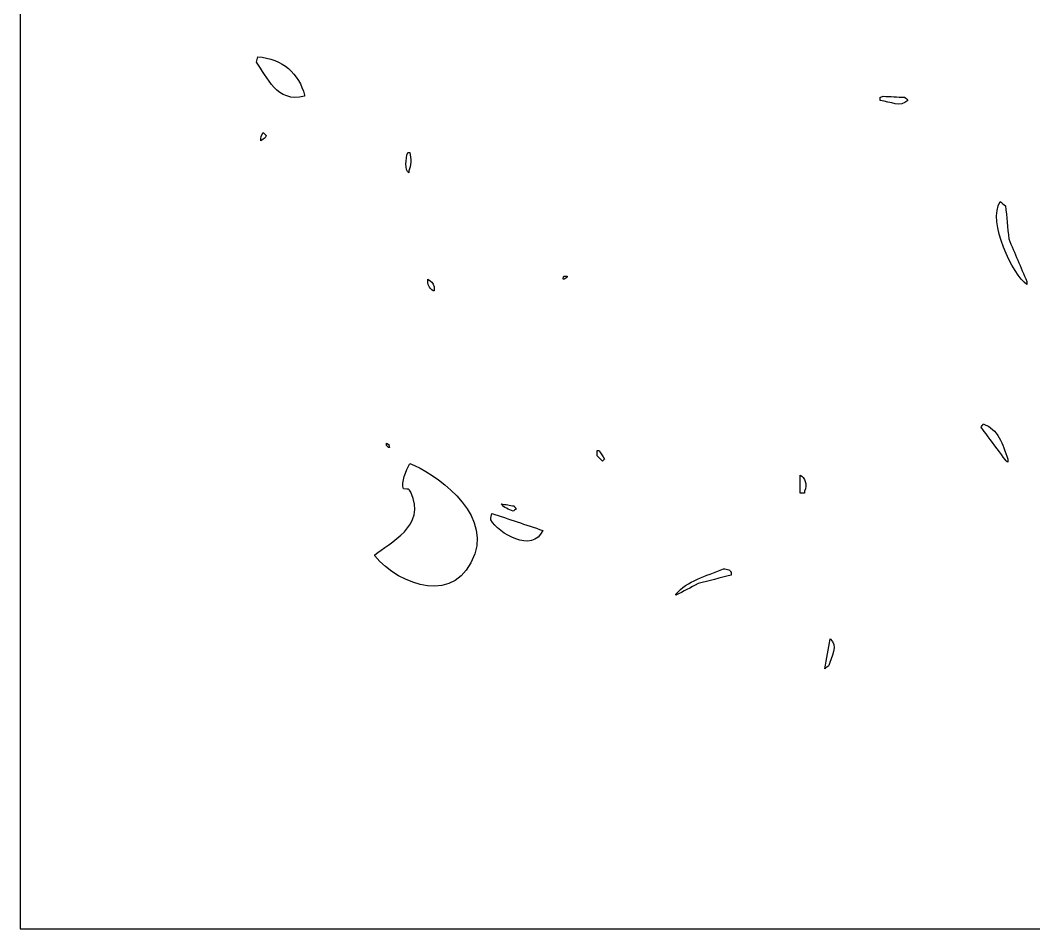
# Model space of a CAD drawing. Header units: centimetres. Extents: x -27 to -20.54, y -9 to -0.65.
# Drawn here: x -26.999 to -24.329, y -9 to -6.608 of the extents above; entities that cross this region are included whole.
import ezdxf

# ---------------------------------------------------------------- set-up
doc = ezdxf.new("R2010")
doc.units = ezdxf.units.CM
doc.header["$MEASUREMENT"] = 0
doc.layers.add('layer 1', color=7, linetype='Continuous')

msp = doc.modelspace()

# ---------------------------------------------------------------- linework, layer by layer
at = {"layer": 'layer 1', "color": 250}
msp.add_lwpolyline([(-26.99914, -9.0002), (-20.5434, -9.0002), (-20.5434, -0.64624), (-26.99914, -0.64624), (-26.99914, -9.0002)], close=True, dxfattribs=at)
at = {"layer": 'layer 1', "color": 7}
for points, knots in [([(-26.37352, -6.70404), (-26.37445, -6.70872), (-26.37538, -6.71339), (-26.37632, -6.71806), (-26.37632, -6.71806), (-26.34893, -6.75642), (-26.32308, -6.82677), (-26.2502, -6.80774), (-26.2502, -6.80774), (-26.2502, -6.80681), (-26.2502, -6.80588), (-26.2502, -6.80494), (-26.2502, -6.80494), (-26.26436, -6.74943), (-26.30792, -6.70781), (-26.37352, -6.70404)], [0, 0, 0, 0, 0.2, 0.2, 0.2, 0.2, 0.4, 0.4, 0.4, 0.4, 0.6, 0.6, 0.6, 0.6, 1, 1, 1, 1]), ([(-24.72556, -6.80774), (-24.72837, -6.80868), (-24.73117, -6.80961), (-24.73397, -6.81055), (-24.73397, -6.81055), (-24.73397, -6.81335), (-24.73397, -6.81615), (-24.73397, -6.81896), (-24.73397, -6.81896), (-24.70535, -6.82221), (-24.67975, -6.83835), (-24.6611, -6.81896), (-24.6611, -6.81896), (-24.66495, -6.81364), (-24.66383, -6.81437), (-24.66951, -6.81055), (-24.66951, -6.81055), (-24.68819, -6.80961), (-24.70688, -6.80868), (-24.72556, -6.80774)], [0, 0, 0, 0, 0.1666667, 0.1666667, 0.1666667, 0.1666667, 0.3333333, 0.3333333, 0.3333333, 0.3333333, 0.5, 0.5, 0.5, 0.5, 0.6666667, 0.6666667, 0.6666667, 0.6666667, 1, 1, 1, 1]), ([(-26.3595, -6.90303), (-26.36446, -6.91229), (-26.36645, -6.91553), (-26.36511, -6.92546), (-26.36511, -6.92546), (-26.36137, -6.92265), (-26.35763, -6.91985), (-26.3539, -6.91705), (-26.3539, -6.91705), (-26.35296, -6.91518), (-26.35203, -6.91331), (-26.3511, -6.91144), (-26.3511, -6.91144), (-26.3539, -6.90864), (-26.3567, -6.90584), (-26.3595, -6.90303)], [0, 0, 0, 0, 0.2, 0.2, 0.2, 0.2, 0.4, 0.4, 0.4, 0.4, 0.6, 0.6, 0.6, 0.6, 1, 1, 1, 1]), ([(-25.97834, -6.95628), (-25.98415, -6.97223), (-25.98613, -7.00303), (-25.97554, -7.00953), (-25.97554, -7.00953), (-25.97554, -7.00767), (-25.97554, -7.0058), (-25.97554, -7.00393), (-25.97554, -7.00393), (-25.9691, -6.99142), (-25.96941, -6.97141), (-25.97274, -6.95628), (-25.97274, -6.95628), (-25.9746, -6.95628), (-25.97647, -6.95628), (-25.97834, -6.95628)], [0, 0, 0, 0, 0.2, 0.2, 0.2, 0.2, 0.4, 0.4, 0.4, 0.4, 0.6, 0.6, 0.6, 0.6, 1, 1, 1, 1]), ([(-24.41727, -7.08521), (-24.45192, -7.13848), (-24.38312, -7.2785), (-24.34721, -7.30381), (-24.34721, -7.30381), (-24.34721, -7.30101), (-24.34721, -7.29821), (-24.34721, -7.29541), (-24.34721, -7.29541), (-24.36309, -7.25804), (-24.37897, -7.22066), (-24.39485, -7.1833), (-24.39485, -7.1833), (-24.39766, -7.15434), (-24.40046, -7.12538), (-24.40326, -7.09641), (-24.40326, -7.09641), (-24.40793, -7.09268), (-24.4126, -7.08894), (-24.41727, -7.08521)], [0, 0, 0, 0, 0.1666667, 0.1666667, 0.1666667, 0.1666667, 0.3333333, 0.3333333, 0.3333333, 0.3333333, 0.5, 0.5, 0.5, 0.5, 0.6666667, 0.6666667, 0.6666667, 0.6666667, 1, 1, 1, 1]), ([(-25.56635, -7.28139), (-25.56729, -7.28326), (-25.56822, -7.28513), (-25.56916, -7.287), (-25.56916, -7.287), (-25.56916, -7.28793), (-25.56916, -7.28886), (-25.56916, -7.2898), (-25.56916, -7.2898), (-25.56822, -7.2898), (-25.56729, -7.2898), (-25.56635, -7.2898), (-25.56635, -7.2898), (-25.56355, -7.28793), (-25.56075, -7.28606), (-25.55795, -7.28419), (-25.55795, -7.28419), (-25.55795, -7.28326), (-25.55795, -7.28233), (-25.55795, -7.28139), (-25.55795, -7.28139), (-25.56075, -7.28139), (-25.56355, -7.28139), (-25.56635, -7.28139)], [0, 0, 0, 0, 0.1428571, 0.1428571, 0.1428571, 0.1428571, 0.2857143, 0.2857143, 0.2857143, 0.2857143, 0.4285714, 0.4285714, 0.4285714, 0.4285714, 0.5714286, 0.5714286, 0.5714286, 0.5714286, 0.7142857, 0.7142857, 0.7142857, 0.7142857, 1, 1, 1, 1]), ([(-25.92509, -7.2898), (-25.92747, -7.3038), (-25.92181, -7.31226), (-25.91108, -7.32063), (-25.91108, -7.32063), (-25.91015, -7.32063), (-25.90921, -7.32063), (-25.90828, -7.32063), (-25.90828, -7.32063), (-25.90828, -7.31689), (-25.90828, -7.31315), (-25.90828, -7.30942), (-25.90828, -7.30942), (-25.91331, -7.29913), (-25.9147, -7.29514), (-25.92509, -7.2898)], [0, 0, 0, 0, 0.2, 0.2, 0.2, 0.2, 0.4, 0.4, 0.4, 0.4, 0.6, 0.6, 0.6, 0.6, 1, 1, 1, 1]), ([(-24.46212, -7.67096), (-24.46398, -7.67376), (-24.46585, -7.67656), (-24.46772, -7.67937), (-24.46772, -7.67937), (-24.46141, -7.68805), (-24.40092, -7.77027), (-24.39766, -7.77185), (-24.39766, -7.77185), (-24.39766, -7.76905), (-24.39766, -7.76625), (-24.39766, -7.76345), (-24.39766, -7.76345), (-24.41083, -7.72404), (-24.42256, -7.68385), (-24.46212, -7.67096)], [0, 0, 0, 0, 0.2, 0.2, 0.2, 0.2, 0.4, 0.4, 0.4, 0.4, 0.6, 0.6, 0.6, 0.6, 1, 1, 1, 1]), ([(-26.0344, -7.72141), (-26.03312, -7.7289), (-26.03612, -7.72564), (-26.02879, -7.73262), (-26.02879, -7.73262), (-26.02786, -7.73262), (-26.02692, -7.73262), (-26.02599, -7.73262), (-26.02599, -7.73262), (-26.02969, -7.72189), (-26.02598, -7.72679), (-26.0344, -7.72141)], [0, 0, 0, 0, 0.25, 0.25, 0.25, 0.25, 0.5, 0.5, 0.5, 0.5, 1, 1, 1, 1]), ([(-25.47947, -7.74102), (-25.47947, -7.7457), (-25.47947, -7.75037), (-25.47947, -7.75504), (-25.47947, -7.75504), (-25.4748, -7.75971), (-25.47013, -7.76438), (-25.46546, -7.76905), (-25.46546, -7.76905), (-25.46359, -7.76718), (-25.46172, -7.76531), (-25.45985, -7.76345), (-25.45985, -7.76345), (-25.46452, -7.75597), (-25.4692, -7.7485), (-25.47387, -7.74102), (-25.47387, -7.74102), (-25.47574, -7.74102), (-25.4776, -7.74102), (-25.47947, -7.74102)], [0, 0, 0, 0, 0.1666667, 0.1666667, 0.1666667, 0.1666667, 0.3333333, 0.3333333, 0.3333333, 0.3333333, 0.5, 0.5, 0.5, 0.5, 0.6666667, 0.6666667, 0.6666667, 0.6666667, 1, 1, 1, 1]), ([(-25.97274, -7.77466), (-25.98267, -7.79404), (-25.99646, -7.82528), (-25.98955, -7.84192), (-25.98955, -7.84192), (-25.97473, -7.84266), (-25.97604, -7.84127), (-25.96994, -7.85033), (-25.96994, -7.85033), (-25.92776, -7.9409), (-26.02596, -7.98299), (-26.06522, -8.01569), (-26.06522, -8.01569), (-26.06522, -8.01662), (-26.06522, -8.01755), (-26.06522, -8.01849), (-26.06522, -8.01849), (-25.99849, -8.09791), (-25.84906, -8.15008), (-25.80178, -8.01288), (-25.80178, -8.01288), (-25.76239, -7.8986), (-25.91011, -7.79999), (-25.97274, -7.77466)], [0, 0, 0, 0, 0.1428571, 0.1428571, 0.1428571, 0.1428571, 0.2857143, 0.2857143, 0.2857143, 0.2857143, 0.4285714, 0.4285714, 0.4285714, 0.4285714, 0.5714286, 0.5714286, 0.5714286, 0.5714286, 0.7142857, 0.7142857, 0.7142857, 0.7142857, 1, 1, 1, 1]), ([(-24.94417, -7.80549), (-24.94417, -7.82137), (-24.94417, -7.83725), (-24.94417, -7.85313), (-24.94417, -7.85313), (-24.94043, -7.85313), (-24.9367, -7.85313), (-24.93296, -7.85313), (-24.93296, -7.85313), (-24.93296, -7.85126), (-24.93296, -7.84939), (-24.93296, -7.84753), (-24.93296, -7.84753), (-24.92522, -7.83177), (-24.93165, -7.81113), (-24.94417, -7.80549)], [0, 0, 0, 0, 0.2, 0.2, 0.2, 0.2, 0.4, 0.4, 0.4, 0.4, 0.6, 0.6, 0.6, 0.6, 1, 1, 1, 1]), ([(-25.73171, -7.88116), (-25.72507, -7.89163), (-25.71225, -7.89549), (-25.70088, -7.90077), (-25.70088, -7.90077), (-25.69808, -7.89891), (-25.69528, -7.89704), (-25.69247, -7.89517), (-25.69247, -7.89517), (-25.69434, -7.89237), (-25.69621, -7.88957), (-25.69808, -7.88676), (-25.69808, -7.88676), (-25.70929, -7.8849), (-25.7205, -7.88303), (-25.73171, -7.88116)], [0, 0, 0, 0, 0.2, 0.2, 0.2, 0.2, 0.4, 0.4, 0.4, 0.4, 0.6, 0.6, 0.6, 0.6, 1, 1, 1, 1]), ([(-25.75693, -7.90638), (-25.75787, -7.91199), (-25.7588, -7.91759), (-25.75974, -7.9232), (-25.75974, -7.9232), (-25.73916, -7.9592), (-25.6488, -8.01273), (-25.62241, -7.95122), (-25.62241, -7.95122), (-25.66725, -7.93628), (-25.7121, -7.92133), (-25.75693, -7.90638)], [0, 0, 0, 0, 0.25, 0.25, 0.25, 0.25, 0.5, 0.5, 0.5, 0.5, 1, 1, 1, 1]), ([(-25.14596, -8.05212), (-25.19312, -8.07233), (-25.2415, -8.08349), (-25.27208, -8.11938), (-25.27208, -8.11938), (-25.27208, -8.12032), (-25.27208, -8.12125), (-25.27208, -8.12219), (-25.27208, -8.12219), (-25.25246, -8.11191), (-25.23284, -8.10163), (-25.21322, -8.09136), (-25.21322, -8.09136), (-25.18426, -8.08388), (-25.1553, -8.07641), (-25.12634, -8.06893), (-25.12634, -8.06893), (-25.12634, -8.06613), (-25.12634, -8.06333), (-25.12634, -8.06053), (-25.12634, -8.06053), (-25.12821, -8.05866), (-25.13008, -8.05679), (-25.13195, -8.05492), (-25.13195, -8.05492), (-25.13662, -8.05399), (-25.14129, -8.05305), (-25.14596, -8.05212)], [0, 0, 0, 0, 0.125, 0.125, 0.125, 0.125, 0.25, 0.25, 0.25, 0.25, 0.375, 0.375, 0.375, 0.375, 0.5, 0.5, 0.5, 0.5, 0.625, 0.625, 0.625, 0.625, 0.75, 0.75, 0.75, 0.75, 1, 1, 1, 1]), ([(-24.86569, -8.23709), (-24.87037, -8.26325), (-24.87504, -8.28941), (-24.87971, -8.31557), (-24.87971, -8.31557), (-24.87597, -8.31276), (-24.87223, -8.30996), (-24.8685, -8.30716), (-24.8685, -8.30716), (-24.86302, -8.28687), (-24.84254, -8.25211), (-24.86569, -8.23709)], [0, 0, 0, 0, 0.25, 0.25, 0.25, 0.25, 0.5, 0.5, 0.5, 0.5, 1, 1, 1, 1])]:
    msp.add_open_spline(points, degree=3, knots=knots, dxfattribs=at)

doc.saveas('drawing.dxf')
